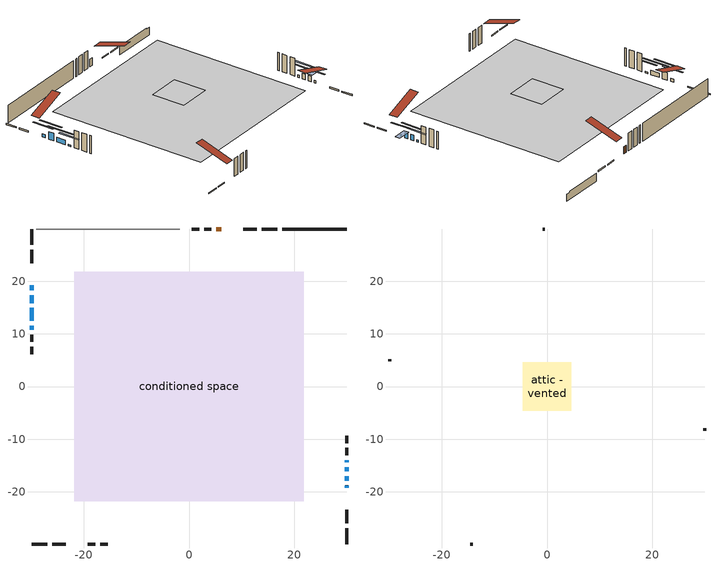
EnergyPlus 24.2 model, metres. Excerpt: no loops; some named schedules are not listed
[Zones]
conditioned space
 floor adiabatic (AdiabaticFloorConstruction): -21.78,-21.78 -21.78,21.78 21.78,21.78 21.78,-21.78 z2.75
 floor foundation (Slab1 construction): -4.41,-4.41 -4.41,4.41 4.41,4.41 4.41,-4.41 z-1.98
 wall outside (RimJoist1 construction): 16.78,29.9 13.8,29.9 / -29.9,-29.9 -26.92,-29.9 / -29.9,29.9 -29.9,26.92 / 29.9,-29.9 29.9,-26.92 z0.31:0.61
 wall outside (RimJoist2 construction): 12.87,29.9 10.28,29.9 / -25.99,-29.9 -23.4,-29.9 / -29.9,25.99 -29.9,23.4 / 29.9,-25.99 29.9,-23.4 z0.31:0.61
 wall outside (AdiabaticWallConstruction 1): 6.08,29.9 5.17,29.9 z0.31:2.34
 wall outside (AdiabaticWallConstruction): -29.9,19.2 -29.9,18.28 z0.31:1.23; -29.9,17.36 -29.9,15.83 z0.31:2.34; 29.9,-19.2 29.9,-18.79 / 29.9,-14.38 29.9,-13.97 z0.31:0.92; 29.9,-17.87 29.9,-17.05 / 29.9,-16.12 29.9,-15.31 z0.31:1.84; -29.9,14.9 -29.9,12.46 z0.31:1.53; -29.9,11.54 -29.9,10.77 z0.31:0.72
 wall outside (Wall1 construction): 4.24,29.9 2.86,29.9 / -19.2,-29.9 -17.82,-29.9 / -29.9,9.84 -29.9,8.46 / 29.9,-13.04 29.9,-11.66 z0.31:5.19
 wall outside (Wall2 construction): 1.93,29.9 0.51,29.9 / -16.89,-29.9 -15.47,-29.9 / -29.9,7.53 -29.9,6.11 / 29.9,-10.73 29.9,-9.32 z0.31:5.19
 wall foundation (FoundationWall1 construction): 17.71,29.9,-1.98 17.71,29.9,0.31 28.68,29.9,0.31 28.68,29.9,0.06 29.9,29.9,0.06 29.9,29.9,-1.98
 wall adiabatic (Wall4 construction): -1.76,29.9 -28.97,29.9 z0.31:5.19
 window (WindowConstruction): -29.9,19.2 -29.9,18.28 z0.31:1.22
 window (WindowConstruction 1): -29.9,17.36 -29.9,15.83 z0.31:2.34
 window (WindowConstruction 2): 29.9,-19.2 29.9,-18.79 z0.31:0.92
 window (WindowConstruction 3): 29.9,-17.86 29.9,-17.05 z0.31:1.83
 window (WindowConstruction 4): -29.9,14.9 -29.9,12.46 z0.31:1.53
 window (WindowConstruction 5): 29.9,-16.12 29.9,-15.31 z0.31:1.83
 window (WindowConstruction 6): 29.9,-14.38 29.9,-13.97 z0.31:0.92
 window (WindowConstruction 7): -29.9,11.53 -29.9,10.77 z0.31:0.72
 door (Door): 6.08,29.9 5.17,29.9 z0.31:2.34
 ceiling adiabatic (AdiabaticFloorConstruction): 21.78,-21.78 21.78,21.78 -21.78,21.78 -21.78,-21.78 z2.75
attic - vented
 floor to conditioned space (Floor1 construction Reversed): -4.56,-4.56 -4.56,4.56 4.56,4.56 4.56,-4.56 z5.19
 wall outside (Wall3 construction): -0.41,29.9 -0.83,29.9 / -14.54,-29.9 -14.13,-29.9 / -29.9,5.19 -29.9,4.77 / 29.9,-8.39 29.9,-7.97 z0.31:5.19
 roof outside (Roof1 construction): 7.01,29.9,5.19 7.01,21.01,8.15 9.35,21.01,8.15 9.35,29.9,5.19; -20.13,-29.9,5.19 -20.13,-21.01,8.15 -22.47,-21.01,8.15 -22.47,-29.9,5.19; -29.9,20.13,5.19 -21.01,20.13,8.15 -21.01,22.47,8.15 -29.9,22.47,5.19; 29.9,-20.13,5.19 21.01,-20.13,8.15 21.01,-22.47,8.15 29.9,-22.47,5.19
shading: -29.9,15.79 -29.9,21.69 -30.31,21.69 -30.31,15.79 z3.71; -29.9,13.34 -29.9,19.85 -30.31,19.85 -30.31,13.34 z4.83; 29.9,-16.3 29.9,-21.69 30.31,-21.69 30.31,-16.3 z3.41; 29.9,-16.75 29.9,-18.16 33.56,-18.16 33.56,-16.75 z2.13; -29.9,9.97 -29.9,17.39 -30.31,17.39 -30.31,9.97 z4.02; 29.9,-12.82 29.9,-18.61 30.31,-18.61 30.31,-12.82 z4.32; 29.9,-11.48 29.9,-16.87 30.31,-16.87 30.31,-11.48 z3.41; -29.9,8.28 -29.9,14.03 -30.31,14.03 -30.31,8.28 z3.21
[Building]
Building 1: Terrain=Suburbs
[Site:Location]
London AP_ON: Latitude {deg}=43.03; Longitude {deg}=-81.15; Time Zone {hr}=-5; Elevation {m}=278; Keep Site Location Information=Yes
[Site:GroundTemperature:Shallow]
3.98693, 1.93205, 1.76749, 2.74264, 6.6573, 10.5537, 13.9317, 16.0716, 16.2534, 14.513, 11.2211, 7.44421
[Site:WaterMainsTemperature]
Calculation Method=Schedule; Temperature Schedule=mains temperature schedule
[Material] Roughness=Rough; Thermal Absorptance=0.9
Name | Thickness {m} | Conductivity {W/m-K} | Density {kg/m3} | Specific Heat {J/kg-K} | Solar Absorptance | Visible Absorptance
asphalt or fiberglass shingles | 0.00635 | 0.162714 | 1121.4 | 1465.45 | 0.4 | 0.4
ceiling loosefill ins | 0.169333 | 0.0480833 | 16.02 | 1046.75 | 0.7 | 0.7
ceiling stud and cavity | 0.1397 | 0.0937792 | 65.682 | 1177.47 | 0.7 | 0.7
concrete 4.0 in. | 0.1016 | 1.803125 | 2242.8 | 837.4 | 0.7 | 0.7
concrete 8.0 in. | 0.2032 | 1.803125 | 2242.8 | 837.4 | 0.7 | 0.7
door material | 0.04445 | 0.327969 | 512.64 | 1214.23 | 0.7 | 0.7
exterior vertical ins | 0.0457286 | 0.029427 | 32.04 | 1214.23 | 0.7 | 0.7
floor covering | 0.0127 | 0.0433444 | 54.468 | 1339.84 | 0.6 | 0.6
floor rigid ins; wall rigid ins | 0.512978 | 0.029427 | 32.04 | 1214.23 | 0.7 | 0.7
floor stud and cavity | 0.1397 | 1.75129 | 37.0049 | 1207.88 | 0.7 | 0.7
furniture material conditioned space 1 | 0.1524 | 0.115458 | 640.8 | 1214.23 | 0.6 | 0.6
gypsum board | 0.0127 | 0.160291 | 801 | 837.4 | 0.6 | 0.6
gypsum board 1 | 0.0127 | 0.160291 | 801 | 837.4 | 0.7 | 0.7
osb sheathing 0.5 in. | 0.0127 | 0.115458 | 512.64 | 1214.23 | 0.7 | 0.7
osb sheathing 0.5 in. 1 | 0.0127 | 0.115458 | 512.64 | 1214.23 | 0.4 | 0.4
osb sheathing 0.75 in. | 0.01905 | 0.115458 | 512.64 | 1214.23 | 0.7 | 0.7
osb sheathing 2.0 in. | 0.0508 | 0.115458 | 512.64 | 1214.23 | 0.7 | 0.7
rim joist rigid ins | 0.051816 | 0.029427 | 32.04 | 1214.23 | 0.7 | 0.7
rim joist stud and cavity | 0.0508 | 0.0453203 | 125.044 | 1163.47 | 0.6 | 0.6
rim joist stud and cavity 1 | 0.0508 | 0.0355042 | 125.044 | 1163.47 | 0.6 | 0.6
wall stud and cavity | 0.1397 | 0.0844025 | 139.0536 | 1170.24 | 0.7 | 0.7
wall stud and cavity 1 | 0.1397 | 0.0859571 | 139.0536 | 1170.24 | 0.7 | 0.7
wall stud and cavity 2 | 0.0889 | 6.1454 | 50.32683 | 1063.81 | 0.6 | 0.6
wall stud and cavity 3 | 0.1397 | 0.0768376 | 139.0536 | 1170.24 | 0.7 | 0.7
wall stud and cavity 4 | 0.0889 | 0.380278 | 52.3479 | 1209.89 | 0.7 | 0.7
wall stud and cavity 5 | 0.0889 | 0.391764 | 83.0341 | 1211.67 | 0.7 | 0.7
wood siding | 0.0254 | 0.102417 | 544.68 | 1172.36 | 0.4 | 0.4
wood siding 1 | 0.00254 | 0.102417 | 544.68 | 1172.36 | 0.4 | 0.4
wood siding 2; wood siding 3; wood siding 4 | 0.0254 | 0.102417 | 544.68 | 1172.36 | 0.7 | 0.7
[WindowMaterial:SimpleGlazingSystem]
Name | U-Factor {W/m2-K} | Solar Heat Gain Coefficient
WindowMaterial | 2.28312 | 0.47
WindowMaterial 1 | 2.24395 | 0.54
WindowMaterial 2 | 2.37227 | 0.37
WindowMaterial 3 | 2.20136 | 0.54
WindowMaterial 4 | 2.222937 | 0.53
WindowMaterial 5 | 2.396116 | 0.35
[Construction]
AdiabaticFloorConstruction: floor stud and cavity, floor rigid ins, osb sheathing 0.75 in., floor covering
AdiabaticWallConstruction: wood siding 3, wall rigid ins, wall stud and cavity 4, gypsum board
AdiabaticWallConstruction 1: wood siding 4, wall rigid ins, wall stud and cavity 4, gypsum board
Door: door material
Floor1 construction Reversed: gypsum board, ceiling stud and cavity, ceiling loosefill ins
FoundationWall1 construction: concrete 8.0 in., gypsum board 1
furniture construction conditioned space 1: furniture material conditioned space 1
PartitionWallConstruction: gypsum board, wall stud and cavity 5, gypsum board
RimJoist1 construction: wood siding 2, osb sheathing 2.0 in., rim joist stud and cavity
RimJoist2 construction: wood siding 2, rim joist rigid ins, osb sheathing 2.0 in., rim joist stud and cavity 1
Roof1 construction: asphalt or fiberglass shingles
Slab1 construction: concrete 4.0 in.
Wall1 construction: wood siding, osb sheathing 0.5 in., wall stud and cavity, gypsum board
Wall2 construction: wood siding, osb sheathing 0.5 in., wall stud and cavity 1, gypsum board
Wall3 construction: wood siding 1, wall stud and cavity 2
Wall4 construction: osb sheathing 0.5 in. 1, wall stud and cavity 3, gypsum board
WindowConstruction: WindowMaterial
WindowConstruction 1: WindowMaterial 1
WindowConstruction 2; WindowConstruction 6: WindowMaterial 2
WindowConstruction 3; WindowConstruction 5: WindowMaterial 3
WindowConstruction 4: WindowMaterial 4
WindowConstruction 7: WindowMaterial 5
[Zone] Multiplier=1; Part of Total Floor Area=Yes
Name | Volume {m3}
attic - vented | 40.0914
conditioned space | 620.3
[Space]
Name | Zone | Volume {m3}
attic - vented 1 | attic - vented | 40.0914
conditioned space 1 | conditioned space | 620.3
[ZoneInfiltration:EffectiveLeakageArea]
infil attic - vented 1: Zone or Space=attic - vented 1; Schedule=Always On Discrete; Effective Air Leakage Area {cm2}=3636.22; Stack Coefficient=0.000545217; Wind Coefficient=1.57763e-05
[ZoneMixing]
whole house fan mix: Zone or Space=attic - vented; Schedule=Always On Continuous; Design Flow Rate Calculation Method=Flow/Zone; Design Flow Rate {m3/s}=0; Source Zone or Space=conditioned space
[SurfaceProperty:ExposedFoundationPerimeter]
Slab1: Exposed Perimeter Calculation Method=TotalExposedPerimeter; Total Exposed Perimeter {m}=12.189
[InternalMass] Zone or ZoneList=conditioned space; Space or SpaceList=conditioned space 1
Name | Construction | Surface Area {m2}
furniture mass conditioned space 1 | furniture construction conditioned space 1 | 790
partition wall mass | PartitionWallConstruction | 1975
[Lights]
interior lighting: Zone or ZoneList or Space or SpaceList=conditioned space 1; Schedule=interior lighting schedule; Design Level Calculation Method=LightingLevel; Lighting Level {W}=343.2; Return Air Fraction=0; Fraction Radiant=0.6; Fraction Visible=0.2; Fraction Replaceable=1
[People]
occupants: Zone or ZoneList or Space or SpaceList=conditioned space 1; Number of People Schedule=occupants schedule; Number of People Calculation Method=People; Number of People=3; Fraction Radiant=0.314171; Sensible Heat Fraction=0.56303; Activity Level Schedule=occupants activity schedule; Carbon Dioxide Generation Rate {m3/s-W}=0; Enable ASHRAE 55 Comfort Warnings=No; Mean Radiant Temperature Calculation Type=EnclosureAveraged
[ElectricEquipment] Zone or ZoneList or Space or SpaceList=conditioned space 1; Design Level Calculation Method=EquipmentLevel
Name | Schedule | Design Level {W} | Fraction Latent | Fraction Radiant | Fraction Lost
clothes dryer | clothes dryer schedule | 140.772 | 0.015 | 0.081 | 0.85
clothes washer | clothes washer schedule | 32.1985 | 0.03 | 0.162 | 0.7
cooking range | cooking range schedule | 208.969 | 0.08 | 0.432 | 0.2
dishwasher | dishwasher schedule | 66.8632 | 0.3 | 0.18 | 0.4
fridge | fridge schedule | 72.9452 | 0 | 0.6 | 0
mech vent house fan | mech vent house fan schedule | 5.38 | 0 | 0 | 1
mech vent house fan cfis | mech vent house fan cfis schedule | 0 | 0 | 0 | 0
misc plug loads | misc plug loads schedule | 494.7 | 0.045 | 0.513 | 0.1
whole house fan | Always On Discrete | 0 | 0 | 0 | 1
[OtherEquipment] Zone or ZoneList or Space or SpaceList=conditioned space 1; Design Level Calculation Method=EquipmentLevel
Name | Fuel Type | Schedule | Design Level {W} | Fraction Latent | Fraction Radiant | Fraction Lost
clothes dryer 1 | Electricity | clothes dryer schedule | 0 | 0.015 | 0.081 | 0.85
cooking range 1 | Electricity | cooking range schedule | 0 | 0.08 | 0.432 | 0.2
general water use latent | None | general water use schedule | 59.3978 | 1 | 0 | 0
general water use sensible | None | general water use schedule | -58.539 | 0 | 0.6 | 0
mech vent house fan latent load | None | Always On Discrete | 0 | 1 | 0 | 0
mech vent house fan sensible load | None | Always On Discrete | 0 | 0 | 0 | 0
water heater energy adjustment1 | NaturalGas | Always On Discrete | 0.01 | 0 | 0 | 1
[ZoneInfiltration:DesignFlowRate] Zone or ZoneList or Space or SpaceList=conditioned space 1; Schedule=Always On Discrete; Design Flow Rate Calculation Method=Flow/Zone; Design Flow Rate {m3/s}=0
infil flow; natural vent flow; whole house fan flow
[AvailabilityManager:Scheduled]
furnace airloop Availability Manager: Schedule=Always On Discrete
[Foundation:Kiva]
Foundation Kiva 1: Initial Indoor Air Temperature {C}=18; Wall Height Above Grade {m}=0.309982; Wall Depth Below Slab {m}=0.2032; Custom Block Material Name 1=exterior vertical ins; Custom Block Depth 1 {m}=2.28999; Custom Block X Position 1 {m}=0.2159; Custom Block Z Position 1 {m}=0
[Foundation:Kiva:Settings]
Soil Conductivity {W/m-K}=0.849921; Soil Density {kg/m3}=1842.3; Soil Specific Heat {J/kg-K}=418.7; Ground Solar Absorptivity=0.9; Ground Thermal Absorptivity=0.9; Ground Surface Roughness {m}=0.03; Far-Field Width {m}=40; Deep-Ground Boundary Condition=ZeroFlux; Deep-Ground Depth {m}=40; Minimum Cell Dimension {m}=0.2; Maximum Cell Growth Coefficient=3; Simulation Timestep=Timestep
[Exterior:Lights]
exterior lighting: Schedule=exterior lighting schedule; Design Level {W}=75.6
[EnergyManagementSystem:GlobalVariable]
furnace_airloop_Fan_RTF
infil_program_Qfan
infil_program_Qinf
natural_vent_program_Qnv
natural_vent_program_Qwhf
[EnergyManagementSystem:Sensor]
Name | Output:Variable or Output:Meter Index Key | Output:Variable or Output:Meter
airflow_gain | infil flow | Infiltration Sensible Heat Gain Energy
airflow_gain_1 | natural vent flow | Infiltration Sensible Heat Gain Energy
airflow_gain_2 | whole house fan flow | Infiltration Sensible Heat Gain Energy
airflow_loss | infil flow | Infiltration Sensible Heat Loss Energy
airflow_loss_1 | natural vent flow | Infiltration Sensible Heat Loss Energy
airflow_loss_2 | whole house fan flow | Infiltration Sensible Heat Loss Energy
clg_load_cond |  | Cooling:EnergyTransfer:Zone:CONDITIONED SPACE
clg_sp_s; clg_sp_s_1 | cooling setpoint | Schedule Value
clothes_dryer_exhaust_0_sch_s | clothes dryer exhaust 0 schedule | Schedule Value
cool_season | cooling season schedule | Schedule Value
htg_load_cond |  | Heating:EnergyTransfer:Zone:CONDITIONED SPACE
htg_sp_s; htg_sp_s_1 | heating setpoint | Schedule Value
ig_ee_conv | clothes dryer | Electric Equipment Convective Heating Energy
ig_ee_conv_2 | cooking range | Electric Equipment Convective Heating Energy
ig_ee_conv_4 | fridge | Electric Equipment Convective Heating Energy
ig_ee_conv_5 | misc plug loads | Electric Equipment Convective Heating Energy
ig_ee_conv_6 | whole house fan | Electric Equipment Convective Heating Energy
ig_ee_rad | clothes dryer | Electric Equipment Radiant Heating Energy
ig_ee_rad_2 | cooking range | Electric Equipment Radiant Heating Energy
ig_ee_rad_4 | fridge | Electric Equipment Radiant Heating Energy
ig_ee_rad_5 | misc plug loads | Electric Equipment Radiant Heating Energy
ig_ee_rad_6 | whole house fan | Electric Equipment Radiant Heating Energy
ig_lgt_conv | interior lighting | Lights Convective Heating Energy
ig_lgt_rad | interior lighting | Lights Radiant Heating Energy
ig_lgt_vis | interior lighting | Lights Visible Radiation Heating Energy
ig_oe_conv | clothes dryer 1 | Other Equipment Convective Heating Energy
ig_oe_conv_1 | cooking range 1 | Other Equipment Convective Heating Energy
ig_oe_conv_2 | general water use latent | Other Equipment Convective Heating Energy
ig_oe_conv_3 | general water use sensible | Other Equipment Convective Heating Energy
ig_oe_conv_4 | water heater energy adjustment1 | Other Equipment Convective Heating Energy
ig_oe_rad | clothes dryer 1 | Other Equipment Radiant Heating Energy
ig_oe_rad_1 | cooking range 1 | Other Equipment Radiant Heating Energy
ig_oe_rad_2 | general water use latent | Other Equipment Radiant Heating Energy
ig_oe_rad_3 | general water use sensible | Other Equipment Radiant Heating Energy
ig_oe_rad_4 | water heater energy adjustment1 | Other Equipment Radiant Heating Energy
ig_ppl_conv | occupants | People Convective Heating Energy
ig_ppl_rad | occupants | People Radiant Heating Energy
im_conv | furniture mass conditioned space 1 | Surface Inside Face Convection Heat Gain Energy
im_conv_1 | partition wall mass | Surface Inside Face Convection Heat Gain Energy
im_ig | furniture mass conditioned space 1 | Surface Inside Face Internal Gains Radiation Heat Gain Energy
im_ig_1 | partition wall mass | Surface Inside Face Internal Gains Radiation Heat Gain Energy
im_lgt | furniture mass conditioned space 1 | Surface Inside Face Lights Radiation Heat Gain Energy
im_lgt_1 | partition wall mass | Surface Inside Face Lights Radiation Heat Gain Energy
im_sol | furniture mass conditioned space 1 | Surface Inside Face Solar Radiation Heat Gain Energy
im_sol_1 | partition wall mass | Surface Inside Face Solar Radiation Heat Gain Energy
im_surf | furniture mass conditioned space 1 | Surface Inside Face Net Surface Thermal Radiation Heat Gain Energy
im_surf_1 | partition wall mass | Surface Inside Face Net Surface Thermal Radiation Heat Gain Energy
mv_conv | mech vent house fan | Electric Equipment Convective Heating Energy
mv_conv_1 | mech vent house fan cfis | Electric Equipment Convective Heating Energy
mv_conv_2 | mech vent house fan latent load | Other Equipment Convective Heating Energy
mv_conv_3 | mech vent house fan sensible load | Other Equipment Convective Heating Energy
mv_rad | mech vent house fan | Electric Equipment Radiant Heating Energy
mv_rad_1 | mech vent house fan cfis | Electric Equipment Radiant Heating Energy
mv_rad_2 | mech vent house fan latent load | Other Equipment Radiant Heating Energy
mv_rad_3 | mech vent house fan sensible load | Other Equipment Radiant Heating Energy
natural_vent_s | natural vent schedule | Schedule Value
out_pb_s |  | Site Outdoor Air Barometric Pressure
out_wt_s |  | Site Outdoor Air Humidity Ratio
site_vw_s |  | Site Wind Speed
ss_back_out | Window1 | Surface Window Shortwave from Zone Back Out Window Heat Transfer Rate
ss_back_out_1 | Window2 | Surface Window Shortwave from Zone Back Out Window Heat Transfer Rate
ss_back_out_2 | Window3 | Surface Window Shortwave from Zone Back Out Window Heat Transfer Rate
ss_back_out_3 | Window4 | Surface Window Shortwave from Zone Back Out Window Heat Transfer Rate
ss_back_out_4 | Window5 | Surface Window Shortwave from Zone Back Out Window Heat Transfer Rate
ss_back_out_5 | Window7 | Surface Window Shortwave from Zone Back Out Window Heat Transfer Rate
ss_back_out_6 | Window8 | Surface Window Shortwave from Zone Back Out Window Heat Transfer Rate
ss_back_out_7 | Window9 | Surface Window Shortwave from Zone Back Out Window Heat Transfer Rate
ss_conv | Door1 | Surface Inside Face Convection Heat Gain Energy
ss_conv_1 | Window1 | Surface Inside Face Convection Heat Gain Energy
ss_conv_2 | Window2 | Surface Inside Face Convection Heat Gain Energy
ss_conv_3 | Window3 | Surface Inside Face Convection Heat Gain Energy
ss_conv_4 | Window4 | Surface Inside Face Convection Heat Gain Energy
ss_conv_5 | Window5 | Surface Inside Face Convection Heat Gain Energy
ss_conv_6 | Window7 | Surface Inside Face Convection Heat Gain Energy
ss_conv_7 | Window8 | Surface Inside Face Convection Heat Gain Energy
ss_conv_8 | Window9 | Surface Inside Face Convection Heat Gain Energy
ss_ig | Door1 | Surface Inside Face Internal Gains Radiation Heat Gain Energy
ss_ig_1 | Window1 | Surface Inside Face Internal Gains Radiation Heat Gain Energy
ss_ig_2 | Window2 | Surface Inside Face Internal Gains Radiation Heat Gain Energy
ss_ig_3 | Window3 | Surface Inside Face Internal Gains Radiation Heat Gain Energy
ss_ig_4 | Window4 | Surface Inside Face Internal Gains Radiation Heat Gain Energy
ss_ig_5 | Window5 | Surface Inside Face Internal Gains Radiation Heat Gain Energy
ss_ig_6 | Window7 | Surface Inside Face Internal Gains Radiation Heat Gain Energy
ss_ig_7 | Window8 | Surface Inside Face Internal Gains Radiation Heat Gain Energy
ss_ig_8 | Window9 | Surface Inside Face Internal Gains Radiation Heat Gain Energy
ss_lgt | Door1 | Surface Inside Face Lights Radiation Heat Gain Energy
ss_sol | Door1 | Surface Inside Face Solar Radiation Heat Gain Energy
ss_surf | Door1 | Surface Inside Face Net Surface Thermal Radiation Heat Gain Energy
ss_surf_1 | Window1 | Surface Inside Face Net Surface Thermal Radiation Heat Gain Energy
ss_surf_2 | Window2 | Surface Inside Face Net Surface Thermal Radiation Heat Gain Energy
ss_surf_3 | Window3 | Surface Inside Face Net Surface Thermal Radiation Heat Gain Energy
ss_surf_4 | Window4 | Surface Inside Face Net Surface Thermal Radiation Heat Gain Energy
ss_surf_5 | Window5 | Surface Inside Face Net Surface Thermal Radiation Heat Gain Energy
ss_surf_6 | Window7 | Surface Inside Face Net Surface Thermal Radiation Heat Gain Energy
ss_surf_7 | Window8 | Surface Inside Face Net Surface Thermal Radiation Heat Gain Energy
ss_surf_8 | Window9 | Surface Inside Face Net Surface Thermal Radiation Heat Gain Energy
ss_trans_in | Window1 | Surface Window Transmitted Solar Radiation Rate
ss_trans_in_1 | Window2 | Surface Window Transmitted Solar Radiation Rate
ss_trans_in_2 | Window3 | Surface Window Transmitted Solar Radiation Rate
ss_trans_in_3 | Window4 | Surface Window Transmitted Solar Radiation Rate
ss_trans_in_4 | Window5 | Surface Window Transmitted Solar Radiation Rate
ss_trans_in_5 | Window7 | Surface Window Transmitted Solar Radiation Rate
ss_trans_in_6 | Window8 | Surface Window Transmitted Solar Radiation Rate
ss_trans_in_7 | Window9 | Surface Window Transmitted Solar Radiation Rate
ss_trans_out | Window1 | Surface Inside Face Initial Transmitted Diffuse Transmitted Out Window Solar Radiation Rate
ss_trans_out_1 | Window2 | Surface Inside Face Initial Transmitted Diffuse Transmitted Out Window Solar Radiation Rate
ss_trans_out_2 | Window3 | Surface Inside Face Initial Transmitted Diffuse Transmitted Out Window Solar Radiation Rate
ss_trans_out_3 | Window4 | Surface Inside Face Initial Transmitted Diffuse Transmitted Out Window Solar Radiation Rate
ss_trans_out_4 | Window5 | Surface Inside Face Initial Transmitted Diffuse Transmitted Out Window Solar Radiation Rate
ss_trans_out_5 | Window7 | Surface Inside Face Initial Transmitted Diffuse Transmitted Out Window Solar Radiation Rate
ss_trans_out_6 | Window8 | Surface Inside Face Initial Transmitted Diffuse Transmitted Out Window Solar Radiation Rate
ss_trans_out_7 | Window9 | Surface Inside Face Initial Transmitted Diffuse Transmitted Out Window Solar Radiation Rate
s_conv | Floor1 | Surface Inside Face Convection Heat Gain Energy
s_conv_1 | FoundationWall1 | Surface Inside Face Convection Heat Gain Energy
s_conv_10 | RimJoist2:270 | Surface Inside Face Convection Heat Gain Energy
s_conv_11 | RimJoist2:90 | Surface Inside Face Convection Heat Gain Energy
s_conv_12 | Slab1 | Surface Inside Face Convection Heat Gain Energy
s_conv_13 | Wall1:0 | Surface Inside Face Convection Heat Gain Energy
s_conv_14 | Wall1:180 | Surface Inside Face Convection Heat Gain Energy
s_conv_15 | Wall1:270 | Surface Inside Face Convection Heat Gain Energy
s_conv_16 | Wall1:90 | Surface Inside Face Convection Heat Gain Energy
s_conv_17 | Wall2:0 | Surface Inside Face Convection Heat Gain Energy
s_conv_18 | Wall2:180 | Surface Inside Face Convection Heat Gain Energy
s_conv_19 | Wall2:270 | Surface Inside Face Convection Heat Gain Energy
s_conv_2 | inferred conditioned ceiling | Surface Inside Face Convection Heat Gain Energy
s_conv_20 | Wall2:90 | Surface Inside Face Convection Heat Gain Energy
s_conv_21 | Wall4 | Surface Inside Face Convection Heat Gain Energy
s_conv_3 | inferred conditioned floor | Surface Inside Face Convection Heat Gain Energy
s_conv_4 | RimJoist1:0 | Surface Inside Face Convection Heat Gain Energy
s_conv_5 | RimJoist1:180 | Surface Inside Face Convection Heat Gain Energy
s_conv_6 | RimJoist1:270 | Surface Inside Face Convection Heat Gain Energy
s_conv_7 | RimJoist1:90 | Surface Inside Face Convection Heat Gain Energy
s_conv_8 | RimJoist2:0 | Surface Inside Face Convection Heat Gain Energy
s_conv_9 | RimJoist2:180 | Surface Inside Face Convection Heat Gain Energy
s_ig | Floor1 | Surface Inside Face Internal Gains Radiation Heat Gain Energy
s_ig_1 | FoundationWall1 | Surface Inside Face Internal Gains Radiation Heat Gain Energy
s_ig_10 | RimJoist2:270 | Surface Inside Face Internal Gains Radiation Heat Gain Energy
s_ig_11 | RimJoist2:90 | Surface Inside Face Internal Gains Radiation Heat Gain Energy
s_ig_12 | Slab1 | Surface Inside Face Internal Gains Radiation Heat Gain Energy
s_ig_13 | Wall1:0 | Surface Inside Face Internal Gains Radiation Heat Gain Energy
s_ig_14 | Wall1:180 | Surface Inside Face Internal Gains Radiation Heat Gain Energy
s_ig_15 | Wall1:270 | Surface Inside Face Internal Gains Radiation Heat Gain Energy
s_ig_16 | Wall1:90 | Surface Inside Face Internal Gains Radiation Heat Gain Energy
s_ig_17 | Wall2:0 | Surface Inside Face Internal Gains Radiation Heat Gain Energy
s_ig_18 | Wall2:180 | Surface Inside Face Internal Gains Radiation Heat Gain Energy
s_ig_19 | Wall2:270 | Surface Inside Face Internal Gains Radiation Heat Gain Energy
s_ig_2 | inferred conditioned ceiling | Surface Inside Face Internal Gains Radiation Heat Gain Energy
s_ig_20 | Wall2:90 | Surface Inside Face Internal Gains Radiation Heat Gain Energy
s_ig_21 | Wall4 | Surface Inside Face Internal Gains Radiation Heat Gain Energy
s_ig_3 | inferred conditioned floor | Surface Inside Face Internal Gains Radiation Heat Gain Energy
s_ig_4 | RimJoist1:0 | Surface Inside Face Internal Gains Radiation Heat Gain Energy
s_ig_5 | RimJoist1:180 | Surface Inside Face Internal Gains Radiation Heat Gain Energy
s_ig_6 | RimJoist1:270 | Surface Inside Face Internal Gains Radiation Heat Gain Energy
s_ig_7 | RimJoist1:90 | Surface Inside Face Internal Gains Radiation Heat Gain Energy
s_ig_8 | RimJoist2:0 | Surface Inside Face Internal Gains Radiation Heat Gain Energy
s_ig_9 | RimJoist2:180 | Surface Inside Face Internal Gains Radiation Heat Gain Energy
s_lgt | Floor1 | Surface Inside Face Lights Radiation Heat Gain Energy
s_lgt_1 | FoundationWall1 | Surface Inside Face Lights Radiation Heat Gain Energy
s_lgt_10 | RimJoist2:270 | Surface Inside Face Lights Radiation Heat Gain Energy
s_lgt_11 | RimJoist2:90 | Surface Inside Face Lights Radiation Heat Gain Energy
s_lgt_12 | Slab1 | Surface Inside Face Lights Radiation Heat Gain Energy
